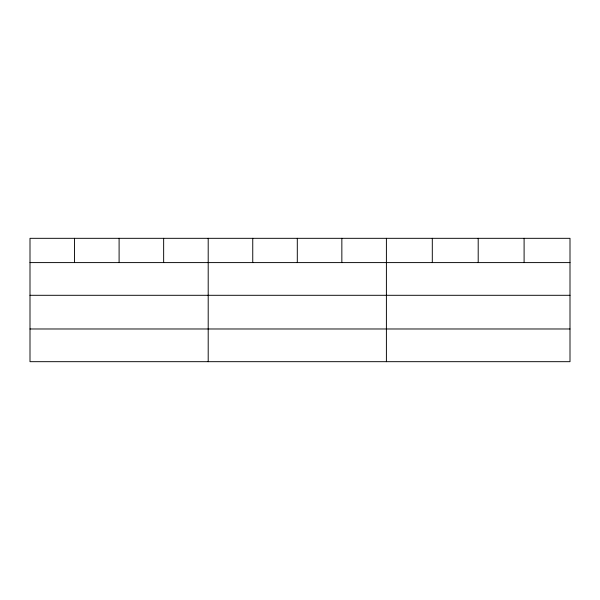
<?xml version="1.0" encoding="UTF-8"?>
<svg xmlns="http://www.w3.org/2000/svg" width="600" height="600" viewBox="0 0 600 600"><rect width="100%" height="100%" fill="white"/><g stroke="black" fill="none" stroke-linecap="round" stroke-linejoin="round"><path stroke-width="0.9" d="M570 295.298L570 238.32L30 238.32L30 361.68L570 361.68L570 295.298L30 295.298M30 262.597L570 262.597M30 328.98L570 328.98M524.1 238.32L524.1 262.597M478.2 238.32L478.2 262.597M432.3 238.32L432.3 262.597M386.4 238.32L386.4 361.68M341.85 238.32L341.85 262.597M297.3 238.32L297.3 262.597M252.75 238.32L252.75 262.597M208.2 238.32L208.2 361.68M163.65 238.32L163.65 262.597M119.1 238.32L119.1 262.597M74.55 238.32L74.55 262.597"/></g></svg>
